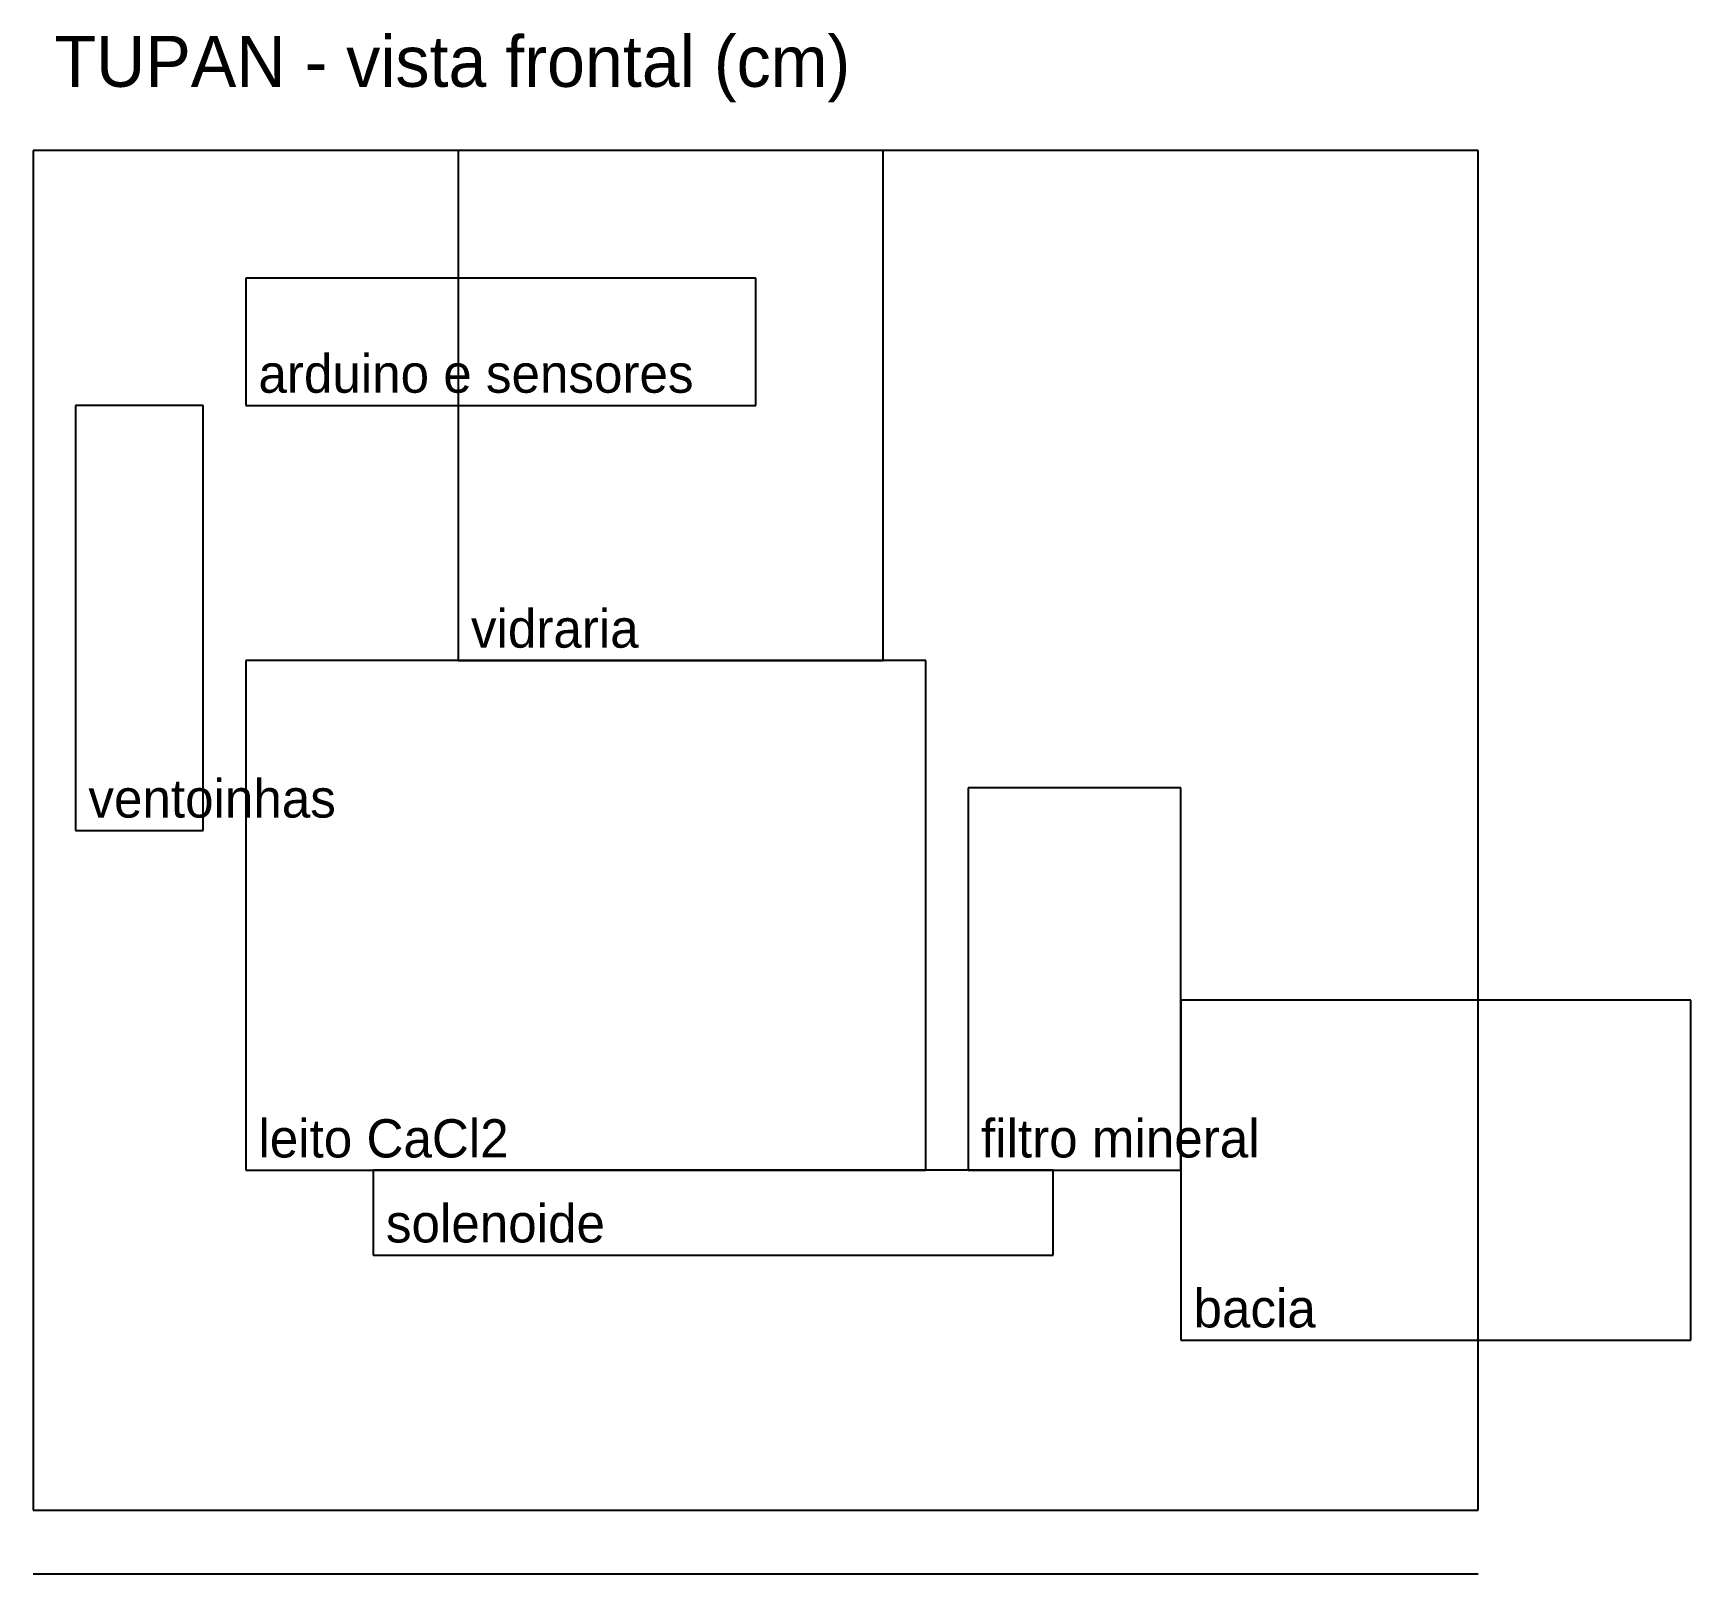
# Model space of a CAD drawing. Header units: metres. Extents: x 0 to 39, y -1.5 to 34.8.
import ezdxf

# ---------------------------------------------------------------- set-up
doc = ezdxf.new("R2010")
doc.units = ezdxf.units.M

msp = doc.modelspace()

# ---------------------------------------------------------------- linework, layer by layer
for p, q in [((34, 32), (0, 32)), ((0, 32), (0, 0)), ((20, 32), (10, 32)), ((10, 32), (10, 20)), ((20, 20), (20, 32)), ((34, 0), (34, 32)), ((17, 29), (5, 29)), ((5, 29), (5, 26)), ((17, 26), (17, 29)), ((4, 26), (1, 26)), ((1, 26), (1, 16)), ((4, 16), (4, 26)), ((5, 26), (17, 26)), ((21, 20), (5, 20)), ((5, 20), (5, 8)), ((10, 20), (20, 20)), ((21, 8), (21, 20)), ((27, 17), (22, 17)), ((22, 17), (22, 8)), ((27, 8), (27, 17)), ((1, 16), (4, 16)), ((39, 12), (27, 12)), ((27, 12), (27, 4)), ((39, 4), (39, 12)), ((5, 8), (21, 8)), ((24, 8), (8, 8)), ((8, 8), (8, 6)), ((22, 8), (27, 8)), ((24, 6), (24, 8)), ((8, 6), (24, 6)), ((27, 4), (39, 4)), ((0, 0), (34, 0)), ((0, -1.5), (34, -1.5))]:
    msp.add_line(p, q)

# ---------------------------------------------------------------- texts
for s, height, p in [('TUPAN - vista frontal (cm)', 1.2, (0.5, 33.5)), ('arduino e sensores', 0.9, (5.3, 26.3)), ('vidraria', 0.9, (10.3, 20.3)), ('ventoinhas', 0.9, (1.3, 16.3)), ('leito CaCl2', 0.9, (5.3, 8.3)), ('filtro mineral', 0.9, (22.3, 8.3)), ('solenoide', 0.9, (8.3, 6.3)), ('bacia', 0.9, (27.3, 4.3))]:
    msp.add_text(s, height=height).set_placement(p)

doc.saveas('drawing.dxf')
